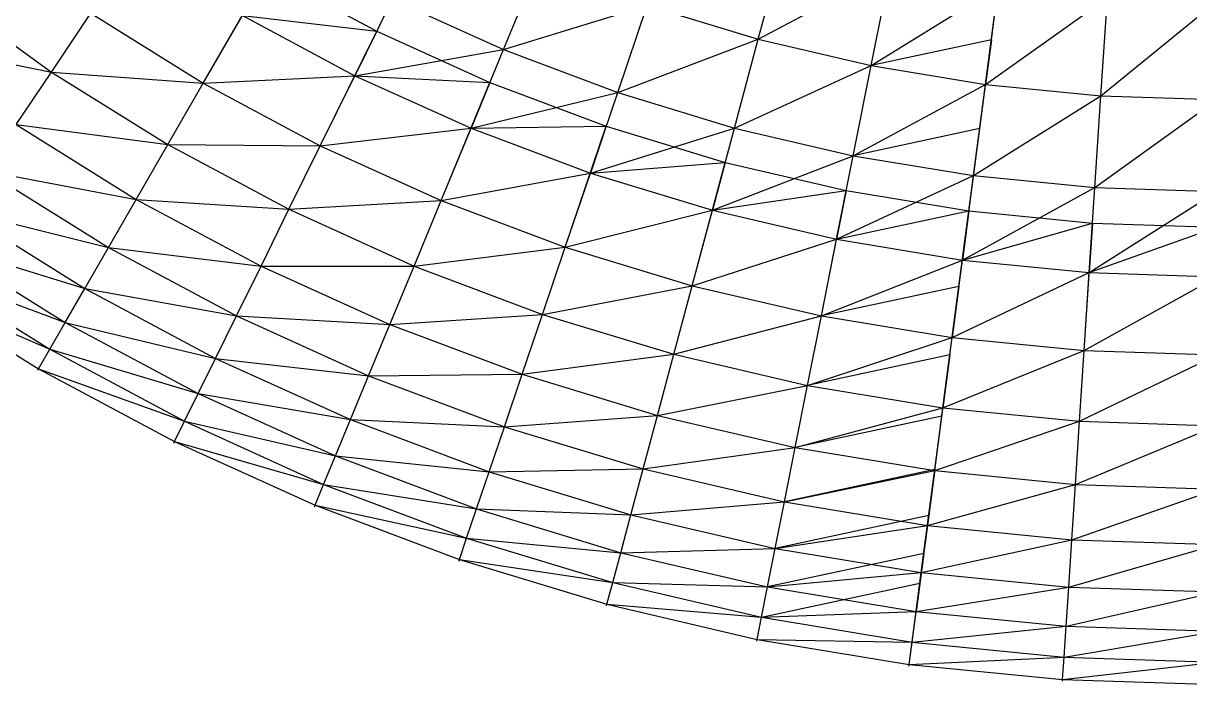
# Model space of a CAD drawing. Extents: x -1560 to 4680, y -1560 to 1560.
# Drawn here: x 2330 to 3102, y -1559 to -1122 of the extents above; entities that cross this region are included whole.
import ezdxf

# ---------------------------------------------------------------- set-up
doc = ezdxf.new("R2010")
doc.units = 0
doc.header["$MEASUREMENT"] = 0
for name, color, linetype in [('HHST6X6X0.375', 13, 'Continuous'), ('L30X30X3', 1, 'Continuous'), ('TRIO25X148_A', 4, 'Continuous'), ('TRIO25X148_B', 6, 'Continuous'), ('TRIO25X148_C', 96, 'Continuous'), ('TRIO25X148_D', 3, 'Continuous'), ('TRIO25X148_F', 52, 'Continuous'), ('TRIO2875X148_A', 140, 'Continuous'), ('TRIO35X148', 30, 'Continuous'), ('TRIO45X148', 5, 'Continuous')]:
    doc.layers.add(name, color=color, linetype=linetype)

msp = doc.modelspace()

# ---------------------------------------------------------------- linework, layer by layer
at = {"layer": 'HHST6X6X0.375'}
for p, q in [((2340, -1351, 60), (2340.56, -1350.03, 68.93)), ((2430.03, -1399.12, 60), (2430.53, -1398.11, 68.93)), ((2523.01, -1441.25, 60), (2523.44, -1440.21, 68.93)), ((2618.55, -1477.21, 60), (2618.92, -1476.15, 68.93)), ((2716.24, -1506.84, 60), (2716.53, -1505.76, 68.93)), ((2815.66, -1530.03, 60), (2815.88, -1528.92, 68.93)), ((2916.38, -1546.65, 60), (2916.53, -1545.54, 68.93)), ((3017.97, -1556.66, 60), (3018.04, -1555.54, 68.93))]:
    msp.add_line(p, q, dxfattribs=at)
at = {"layer": 'L30X30X3'}
for p, q in [((2564.3, -1126.84, 744.42), (2549.79, -1156.27, 767.3)), ((2970.91, -1132.48, 888.79), (2967.01, -1162.05, 915.44)), ((2639.19, -1160.77, 744.42), (2626.64, -1191.08, 767.3)), ((2716.14, -1189.73, 744.42), (2705.59, -1220.8, 767.3)), ((2959.08, -1222.33, 843.13), (2963.17, -1191.22, 818.32)), ((2794.82, -1213.6, 744.42), (2786.33, -1245.29, 767.3)), ((2874.89, -1232.27, 744.42), (2868.49, -1264.45, 767.3)), ((2956.01, -1245.66, 744.42), (2951.72, -1278.19, 767.3)), ((3037.83, -1253.72, 744.42), (3035.68, -1286.46, 767.3)), ((2949.43, -1295.6, 667.36), (2944.98, -1329.43, 688.22)), ((2943.47, -1340.86, 587.4), (2938.86, -1375.87, 606.18)), ((2933.4, -1417.34, 521.47), (2938.15, -1381.27, 504.85)), ((2933.49, -1416.7, 420), (2928.62, -1453.69, 434.41)), ((2929.5, -1447, 333.15), (2924.52, -1484.79, 345.29)), ((2926.2, -1472.08, 244.63), (2921.14, -1510.52, 254.46)), ((2918.47, -1530.8, 162.22), (2923.6, -1491.84, 154.74))]:
    msp.add_line(p, q, dxfattribs=at)
at = {"layer": 'TRIO25X148_A'}
for p, q in [((2816.64, -1132.14, 915.44), (2833.47, -1069.33, 983.97)), ((2648.2, -1139.03, 843.13), (2671.46, -1082.86, 915.44)), ((2891.34, -1149.56, 915.44), (2904.02, -1085.78, 983.97)), ((2967.01, -1162.05, 915.44), (2975.5, -1097.58, 983.97)), ((2549.79, -1156.27, 767.3), (2574.71, -1105.73, 843.13)), ((2723.7, -1167.45, 843.13), (2743.25, -1109.88, 915.44)), ((3043.34, -1169.57, 915.44), (3047.6, -1104.68, 983.97)), ((2349.01, -1153.87, 606.18), (2375.03, -1114.92, 688.22)), ((2449.55, -1161.26, 688.22), (2475.39, -1116.5, 767.3)), ((2800.91, -1190.87, 843.13), (2816.64, -1132.14, 915.44)), ((2626.64, -1191.08, 767.3), (2648.2, -1139.03, 843.13)), ((2879.48, -1209.19, 843.13), (2891.34, -1149.56, 915.44)), ((2325.77, -1188.65, 521.47), (2349.01, -1153.87, 606.18)), ((2526.93, -1202.62, 688.22), (2549.79, -1156.27, 767.3)), ((2426.13, -1201.82, 606.18), (2449.55, -1161.26, 688.22)), ((2959.08, -1222.33, 843.13), (2967.01, -1162.05, 915.44)), ((2705.59, -1220.8, 767.3), (2723.7, -1167.45, 843.13)), ((3039.37, -1230.24, 843.13), (3043.34, -1169.57, 915.44)), ((2606.86, -1238.83, 688.22), (2626.64, -1191.08, 767.3)), ((2786.33, -1245.29, 767.3), (2800.91, -1190.87, 843.13)), ((2405.21, -1238.05, 521.47), (2426.13, -1201.82, 606.18)), ((2506.22, -1244.63, 606.18), (2526.93, -1202.62, 688.22)), ((2868.49, -1264.45, 767.3), (2879.48, -1209.19, 843.13)), ((2688.98, -1269.74, 688.22), (2705.59, -1220.8, 767.3)), ((2951.72, -1278.19, 767.3), (2959.08, -1222.33, 843.13)), ((3035.68, -1286.46, 767.3), (3039.37, -1230.24, 843.13)), ((2386.88, -1269.8, 434.41), (2405.21, -1238.05, 521.47)), ((2588.93, -1282.11, 606.18), (2606.86, -1238.83, 688.22)), ((2487.72, -1282.14, 521.47), (2506.22, -1244.63, 606.18)), ((2772.95, -1295.21, 688.22), (2786.33, -1245.29, 767.3)), ((2858.4, -1315.14, 688.22), (2868.49, -1264.45, 767.3)), ((2371.2, -1296.96, 345.29), (2386.88, -1269.8, 434.41)), ((2673.92, -1314.1, 606.18), (2688.98, -1269.74, 688.22)), ((2944.98, -1329.43, 688.22), (2951.72, -1278.19, 767.3)), ((2471.5, -1315.03, 434.41), (2487.72, -1282.14, 521.47)), ((2572.93, -1320.75, 521.47), (2588.93, -1282.11, 606.18)), ((3032.3, -1338.03, 688.22), (3035.68, -1286.46, 767.3)), ((2760.82, -1340.46, 606.18), (2772.95, -1295.21, 688.22)), ((2457.63, -1343.16, 345.29), (2471.5, -1315.03, 434.41)), ((2660.48, -1353.71, 521.47), (2673.92, -1314.1, 606.18)), ((2849.26, -1361.08, 606.18), (2858.4, -1315.14, 688.22)), ((2558.9, -1354.62, 434.41), (2572.93, -1320.75, 521.47)), ((2938.86, -1375.87, 606.18), (2944.98, -1329.43, 688.22)), ((2750, -1380.86, 521.47), (2760.82, -1340.46, 606.18)), ((3029.24, -1384.77, 606.18), (3032.3, -1338.03, 688.22)), ((2546.89, -1383.6, 345.29), (2558.9, -1354.62, 434.41)), ((2648.69, -1388.42, 434.41), (2660.48, -1353.71, 521.47)), ((2841.1, -1402.1, 521.47), (2849.26, -1361.08, 606.18)), ((2740.51, -1416.27, 434.41), (2750, -1380.86, 521.47)), ((2933.4, -1417.34, 521.47), (2938.86, -1375.87, 606.18)), ((2638.61, -1418.12, 345.29), (2648.69, -1388.42, 434.41)), ((3026.5, -1426.51, 521.47), (3029.24, -1384.77, 606.18)), ((2833.95, -1438.06, 434.41), (2841.1, -1402.1, 521.47)), ((2732.39, -1446.57, 345.29), (2740.51, -1416.27, 434.41)), ((2928.62, -1453.69, 434.41), (2933.4, -1417.34, 521.47)), ((3024.1, -1463.1, 434.41), (3026.5, -1426.51, 521.47)), ((2827.83, -1468.82, 345.29), (2833.95, -1438.06, 434.41)), ((2924.52, -1484.79, 345.29), (2928.62, -1453.69, 434.41)), ((3022.05, -1494.39, 345.29), (3024.1, -1463.1, 434.41))]:
    msp.add_line(p, q, dxfattribs=at)
at = {"layer": 'TRIO25X148_B'}
for p, q in [((2967.01, -1162.05, 915.44), (2979.18, -1069.65, 955.58)), ((2449.55, -1161.26, 688.22), (2491.79, -1088.08, 744.42)), ((2475.39, -1116.5, 767.3), (2564.3, -1126.84, 744.42)), ((2526.93, -1202.62, 688.22), (2564.3, -1126.84, 744.42)), ((2970.91, -1132.48, 888.79), (2891.34, -1149.56, 915.44)), ((2959.08, -1222.33, 843.13), (2970.91, -1132.48, 888.79)), ((2549.79, -1156.27, 767.3), (2639.19, -1160.77, 744.42)), ((2606.86, -1238.83, 688.22), (2639.19, -1160.77, 744.42)), ((2626.64, -1191.08, 767.3), (2716.14, -1189.73, 744.42)), ((2688.98, -1269.74, 688.22), (2716.14, -1189.73, 744.42)), ((2963.17, -1191.22, 818.32), (2879.48, -1209.19, 843.13)), ((2951.72, -1278.19, 767.3), (2963.17, -1191.22, 818.32)), ((2705.59, -1220.8, 767.3), (2794.82, -1213.6, 744.42)), ((2772.95, -1295.21, 688.22), (2794.82, -1213.6, 744.42)), ((2786.33, -1245.29, 767.3), (2874.89, -1232.27, 744.42)), ((2858.4, -1315.14, 688.22), (2874.89, -1232.27, 744.42)), ((2868.49, -1264.45, 767.3), (2956.01, -1245.66, 744.42)), ((2944.98, -1329.43, 688.22), (2956.01, -1245.66, 744.42)), ((2951.72, -1278.19, 767.3), (3037.83, -1253.72, 744.42)), ((3032.3, -1338.03, 688.22), (3037.83, -1253.72, 744.42)), ((3035.68, -1286.46, 767.3), (3120, -1256.41, 744.42)), ((2949.43, -1295.6, 667.36), (2858.4, -1315.14, 688.22)), ((2938.86, -1375.87, 606.18), (2949.43, -1295.6, 667.36)), ((2943.47, -1340.86, 587.4), (2849.26, -1361.08, 606.18)), ((2933.4, -1417.34, 521.47), (2943.47, -1340.86, 587.4)), ((2938.15, -1381.27, 504.85), (2841.1, -1402.1, 521.47)), ((2928.62, -1453.69, 434.41), (2938.15, -1381.27, 504.85)), ((2933.49, -1416.7, 420), (2833.95, -1438.06, 434.41)), ((2924.52, -1484.79, 345.29), (2933.49, -1416.7, 420)), ((2929.5, -1447, 333.15), (2827.83, -1468.82, 345.29)), ((2921.14, -1510.52, 254.46), (2929.5, -1447, 333.15)), ((2926.2, -1472.08, 244.63), (2822.77, -1494.28, 254.46)), ((2918.47, -1530.8, 162.22), (2926.2, -1472.08, 244.63)), ((2818.78, -1514.34, 162.22), (2923.6, -1491.84, 154.74))]:
    msp.add_line(p, q, dxfattribs=at)
at = {"layer": 'TRIO25X148_C'}
for p, q in [((2275.19, -1100.97, 606.18), (2349.01, -1153.87, 606.18)), ((2574.71, -1105.73, 843.13), (2648.2, -1139.03, 843.13)), ((2743.25, -1109.88, 915.44), (2816.64, -1132.14, 915.44)), ((2375.03, -1114.92, 688.22), (2449.55, -1161.26, 688.22)), ((2475.39, -1116.5, 767.3), (2549.79, -1156.27, 767.3)), ((2816.64, -1132.14, 915.44), (2891.34, -1149.56, 915.44)), ((2648.2, -1139.03, 843.13), (2723.7, -1167.45, 843.13)), ((2891.34, -1149.56, 915.44), (2967.01, -1162.05, 915.44)), ((2349.01, -1153.87, 606.18), (2426.13, -1201.82, 606.18)), ((2549.79, -1156.27, 767.3), (2626.64, -1191.08, 767.3)), ((2449.55, -1161.26, 688.22), (2526.93, -1202.62, 688.22)), ((2967.01, -1162.05, 915.44), (3043.34, -1169.57, 915.44)), ((2723.7, -1167.45, 843.13), (2800.91, -1190.87, 843.13)), ((3043.34, -1169.57, 915.44), (3120, -1172.08, 915.44)), ((2325.77, -1188.65, 521.47), (2405.21, -1238.05, 521.47)), ((2626.64, -1191.08, 767.3), (2705.59, -1220.8, 767.3)), ((2800.91, -1190.87, 843.13), (2879.48, -1209.19, 843.13)), ((2426.13, -1201.82, 606.18), (2506.22, -1244.63, 606.18)), ((2526.93, -1202.62, 688.22), (2606.86, -1238.83, 688.22)), ((2879.48, -1209.19, 843.13), (2959.08, -1222.33, 843.13)), ((2305.4, -1219.13, 434.41), (2386.88, -1269.8, 434.41)), ((2705.59, -1220.8, 767.3), (2786.33, -1245.29, 767.3)), ((2959.08, -1222.33, 843.13), (3039.37, -1230.24, 843.13)), ((3039.37, -1230.24, 843.13), (3120, -1232.88, 843.13)), ((2405.21, -1238.05, 521.47), (2487.72, -1282.14, 521.47)), ((2606.86, -1238.83, 688.22), (2688.98, -1269.74, 688.22)), ((2287.98, -1245.21, 345.29), (2371.2, -1296.96, 345.29)), ((2506.22, -1244.63, 606.18), (2588.93, -1282.11, 606.18)), ((2786.33, -1245.29, 767.3), (2868.49, -1264.45, 767.3)), ((2868.49, -1264.45, 767.3), (2951.72, -1278.19, 767.3)), ((2273.56, -1266.79, 254.46), (2358.22, -1319.44, 254.46)), ((2386.88, -1269.8, 434.41), (2471.5, -1315.03, 434.41)), ((2688.98, -1269.74, 688.22), (2772.95, -1295.21, 688.22)), ((2951.72, -1278.19, 767.3), (3035.68, -1286.46, 767.3)), ((2262.2, -1283.79, 162.22), (2348, -1337.15, 162.22)), ((2487.72, -1282.14, 521.47), (2572.93, -1320.75, 521.47)), ((2588.93, -1282.11, 606.18), (2673.92, -1314.1, 606.18)), ((3035.68, -1286.46, 767.3), (3120, -1289.22, 767.3)), ((2253.93, -1296.16, 68.93), (2340.56, -1350.03, 68.93)), ((2772.95, -1295.21, 688.22), (2858.4, -1315.14, 688.22)), ((2371.2, -1296.96, 345.29), (2457.63, -1343.16, 345.29)), ((2471.5, -1315.03, 434.41), (2558.9, -1354.62, 434.41)), ((2673.92, -1314.1, 606.18), (2760.82, -1340.46, 606.18)), ((2858.4, -1315.14, 688.22), (2944.98, -1329.43, 688.22)), ((2358.22, -1319.44, 254.46), (2446.15, -1366.43, 254.46)), ((2572.93, -1320.75, 521.47), (2660.48, -1353.71, 521.47)), ((2944.98, -1329.43, 688.22), (3032.3, -1338.03, 688.22)), ((2348, -1337.15, 162.22), (2437.1, -1384.78, 162.22)), ((2760.82, -1340.46, 606.18), (2849.26, -1361.08, 606.18)), ((3032.3, -1338.03, 688.22), (3120, -1340.91, 688.22)), ((2340.56, -1350.03, 68.93), (2430.53, -1398.11, 68.93)), ((2457.63, -1343.16, 345.29), (2546.89, -1383.6, 345.29)), ((2558.9, -1354.62, 434.41), (2648.69, -1388.42, 434.41)), ((2660.48, -1353.71, 521.47), (2750, -1380.86, 521.47)), ((2849.26, -1361.08, 606.18), (2938.86, -1375.87, 606.18)), ((2446.15, -1366.43, 254.46), (2536.96, -1407.58, 254.46)), ((2750, -1380.86, 521.47), (2841.1, -1402.1, 521.47)), ((2938.86, -1375.87, 606.18), (3029.24, -1384.77, 606.18)), ((2437.1, -1384.78, 162.22), (2529.13, -1426.47, 162.22)), ((2546.89, -1383.6, 345.29), (2638.61, -1418.12, 345.29)), ((2648.69, -1388.42, 434.41), (2740.51, -1416.27, 434.41)), ((3029.24, -1384.77, 606.18), (3120, -1387.75, 606.18)), ((2430.53, -1398.11, 68.93), (2523.44, -1440.21, 68.93)), ((2841.1, -1402.1, 521.47), (2933.4, -1417.34, 521.47)), ((2536.96, -1407.58, 254.46), (2630.27, -1442.7, 254.46)), ((2638.61, -1418.12, 345.29), (2732.39, -1446.57, 345.29)), ((2740.51, -1416.27, 434.41), (2833.95, -1438.06, 434.41)), ((2933.4, -1417.34, 521.47), (3026.5, -1426.51, 521.47)), ((2529.13, -1426.47, 162.22), (2623.7, -1462.06, 162.22)), ((3026.5, -1426.51, 521.47), (3120, -1429.57, 521.47)), ((2523.44, -1440.21, 68.93), (2618.92, -1476.15, 68.93)), ((2630.27, -1442.7, 254.46), (2725.67, -1471.64, 254.46)), ((2833.95, -1438.06, 434.41), (2928.62, -1453.69, 434.41)), ((2732.39, -1446.57, 345.29), (2827.83, -1468.82, 345.29)), ((2928.62, -1453.69, 434.41), (3024.1, -1463.1, 434.41)), ((2623.7, -1462.06, 162.22), (2720.38, -1491.39, 162.22)), ((3024.1, -1463.1, 434.41), (3120, -1466.23, 434.41)), ((2725.67, -1471.64, 254.46), (2822.77, -1494.28, 254.46)), ((2827.83, -1468.82, 345.29), (2924.52, -1484.79, 345.29)), ((2618.92, -1476.15, 68.93), (2716.53, -1505.76, 68.93)), ((2924.52, -1484.79, 345.29), (3022.05, -1494.39, 345.29)), ((2720.38, -1491.39, 162.22), (2818.78, -1514.34, 162.22)), ((2822.77, -1494.28, 254.46), (2921.14, -1510.52, 254.46)), ((3022.05, -1494.39, 345.29), (3120, -1497.6, 345.29)), ((2716.53, -1505.76, 68.93), (2815.88, -1528.92, 68.93)), ((2921.14, -1510.52, 254.46), (3020.35, -1520.29, 254.46)), ((2818.78, -1514.34, 162.22), (2918.47, -1530.8, 162.22)), ((3020.35, -1520.29, 254.46), (3120, -1523.55, 254.46)), ((2815.88, -1528.92, 68.93), (2916.53, -1545.54, 68.93)), ((2918.47, -1530.8, 162.22), (3019.02, -1540.7, 162.22)), ((3019.02, -1540.7, 162.22), (3120, -1544, 162.22)), ((2916.53, -1545.54, 68.93), (3018.04, -1555.54, 68.93)), ((3018.04, -1555.54, 68.93), (3120, -1558.88, 68.93))]:
    msp.add_line(p, q, dxfattribs=at)
at = {"layer": 'TRIO25X148_D'}
for p, q in [((2816.64, -1132.14, 915.44), (2904.02, -1085.78, 983.97)), ((2891.34, -1149.56, 915.44), (2975.5, -1097.58, 983.97)), ((2648.2, -1139.03, 843.13), (2743.25, -1109.88, 915.44)), ((2967.01, -1162.05, 915.44), (3047.6, -1104.68, 983.97)), ((3043.34, -1169.57, 915.44), (3120, -1107.05, 983.97)), ((2249.73, -1134.16, 521.47), (2349.01, -1153.87, 606.18)), ((2723.7, -1167.45, 843.13), (2816.64, -1132.14, 915.44)), ((2549.79, -1156.27, 767.3), (2648.2, -1139.03, 843.13)), ((2800.91, -1190.87, 843.13), (2891.34, -1149.56, 915.44)), ((2349.01, -1153.87, 606.18), (2449.55, -1161.26, 688.22)), ((2449.55, -1161.26, 688.22), (2549.79, -1156.27, 767.3)), ((2879.48, -1209.19, 843.13), (2967.01, -1162.05, 915.44)), ((2626.64, -1191.08, 767.3), (2723.7, -1167.45, 843.13)), ((2959.08, -1222.33, 843.13), (3043.34, -1169.57, 915.44)), ((3039.37, -1230.24, 843.13), (3120, -1172.08, 915.44)), ((2325.77, -1188.65, 521.47), (2426.13, -1201.82, 606.18)), ((2526.93, -1202.62, 688.22), (2626.64, -1191.08, 767.3)), ((2705.59, -1220.8, 767.3), (2800.91, -1190.87, 843.13)), ((2426.13, -1201.82, 606.18), (2526.93, -1202.62, 688.22)), ((2786.33, -1245.29, 767.3), (2879.48, -1209.19, 843.13)), ((2305.4, -1219.13, 434.41), (2405.21, -1238.05, 521.47)), ((2606.86, -1238.83, 688.22), (2705.59, -1220.8, 767.3)), ((2868.49, -1264.45, 767.3), (2959.08, -1222.33, 843.13)), ((2951.72, -1278.19, 767.3), (3039.37, -1230.24, 843.13)), ((3035.68, -1286.46, 767.3), (3120, -1232.88, 843.13)), ((2405.21, -1238.05, 521.47), (2506.22, -1244.63, 606.18)), ((2506.22, -1244.63, 606.18), (2606.86, -1238.83, 688.22)), ((2287.98, -1245.21, 345.29), (2386.88, -1269.8, 434.41)), ((2688.98, -1269.74, 688.22), (2786.33, -1245.29, 767.3)), ((2772.95, -1295.21, 688.22), (2868.49, -1264.45, 767.3)), ((2273.56, -1266.79, 254.46), (2371.2, -1296.96, 345.29)), ((2386.88, -1269.8, 434.41), (2487.72, -1282.14, 521.47)), ((2588.93, -1282.11, 606.18), (2688.98, -1269.74, 688.22)), ((2858.4, -1315.14, 688.22), (2951.72, -1278.19, 767.3)), ((2487.72, -1282.14, 521.47), (2588.93, -1282.11, 606.18)), ((2944.98, -1329.43, 688.22), (3035.68, -1286.46, 767.3)), ((2673.92, -1314.1, 606.18), (2772.95, -1295.21, 688.22)), ((3032.3, -1338.03, 688.22), (3120, -1289.22, 767.3)), ((2371.2, -1296.96, 345.29), (2471.5, -1315.03, 434.41)), ((2471.5, -1315.03, 434.41), (2572.93, -1320.75, 521.47)), ((2572.93, -1320.75, 521.47), (2673.92, -1314.1, 606.18)), ((2760.82, -1340.46, 606.18), (2858.4, -1315.14, 688.22)), ((2358.22, -1319.44, 254.46), (2457.63, -1343.16, 345.29)), ((2849.26, -1361.08, 606.18), (2944.98, -1329.43, 688.22)), ((2660.48, -1353.71, 521.47), (2760.82, -1340.46, 606.18)), ((2938.86, -1375.87, 606.18), (3032.3, -1338.03, 688.22)), ((3029.24, -1384.77, 606.18), (3120, -1340.91, 688.22)), ((2457.63, -1343.16, 345.29), (2558.9, -1354.62, 434.41)), ((2558.9, -1354.62, 434.41), (2660.48, -1353.71, 521.47)), ((2750, -1380.86, 521.47), (2849.26, -1361.08, 606.18)), ((2446.15, -1366.43, 254.46), (2546.89, -1383.6, 345.29)), ((2648.69, -1388.42, 434.41), (2750, -1380.86, 521.47)), ((2841.1, -1402.1, 521.47), (2938.86, -1375.87, 606.18)), ((2546.89, -1383.6, 345.29), (2648.69, -1388.42, 434.41)), ((2933.4, -1417.34, 521.47), (3029.24, -1384.77, 606.18)), ((3026.5, -1426.51, 521.47), (3120, -1387.75, 606.18)), ((2740.51, -1416.27, 434.41), (2841.1, -1402.1, 521.47)), ((2536.96, -1407.58, 254.46), (2638.61, -1418.12, 345.29)), ((2638.61, -1418.12, 345.29), (2740.51, -1416.27, 434.41)), ((2833.95, -1438.06, 434.41), (2933.4, -1417.34, 521.47)), ((2928.62, -1453.69, 434.41), (3026.5, -1426.51, 521.47)), ((3024.1, -1463.1, 434.41), (3120, -1429.57, 521.47)), ((2630.27, -1442.7, 254.46), (2732.39, -1446.57, 345.29)), ((2732.39, -1446.57, 345.29), (2833.95, -1438.06, 434.41)), ((2827.83, -1468.82, 345.29), (2928.62, -1453.69, 434.41)), ((2924.52, -1484.79, 345.29), (3024.1, -1463.1, 434.41)), ((2725.67, -1471.64, 254.46), (2827.83, -1468.82, 345.29)), ((3022.05, -1494.39, 345.29), (3120, -1466.23, 434.41)), ((2822.77, -1494.28, 254.46), (2924.52, -1484.79, 345.29)), ((2921.14, -1510.52, 254.46), (3022.05, -1494.39, 345.29)), ((3020.35, -1520.29, 254.46), (3120, -1497.6, 345.29))]:
    msp.add_line(p, q, dxfattribs=at)
at = {"layer": 'TRIO25X148_F'}
for p, q in [((2970.91, -1132.48, 888.79), (2979.18, -1069.65, 955.58)), ((2491.79, -1088.08, 744.42), (2564.3, -1126.84, 744.42)), ((2564.3, -1126.84, 744.42), (2639.19, -1160.77, 744.42)), ((2963.17, -1191.22, 818.32), (2970.91, -1132.48, 888.79)), ((2639.19, -1160.77, 744.42), (2716.14, -1189.73, 744.42)), ((2716.14, -1189.73, 744.42), (2794.82, -1213.6, 744.42)), ((2956.01, -1245.66, 744.42), (2963.17, -1191.22, 818.32)), ((2794.82, -1213.6, 744.42), (2874.89, -1232.27, 744.42)), ((2874.89, -1232.27, 744.42), (2956.01, -1245.66, 744.42)), ((2949.43, -1295.6, 667.36), (2956.01, -1245.66, 744.42)), ((2956.01, -1245.66, 744.42), (3037.83, -1253.72, 744.42)), ((3037.83, -1253.72, 744.42), (3120, -1256.41, 744.42)), ((2943.47, -1340.86, 587.4), (2949.43, -1295.6, 667.36))]:
    msp.add_line(p, q, dxfattribs=at)
at = {"layer": 'TRIO2875X148_A'}
for p, q in [((2262.2, -1283.79, 162.22), (2358.22, -1319.44, 254.46)), ((2253.93, -1296.16, 68.93), (2348, -1337.15, 162.22)), ((2358.22, -1319.44, 254.46), (2371.2, -1296.96, 345.29)), ((2348, -1337.15, 162.22), (2358.22, -1319.44, 254.46)), ((2348, -1337.15, 162.22), (2446.15, -1366.43, 254.46)), ((2938.15, -1381.27, 504.85), (2943.47, -1340.86, 587.4)), ((2340.56, -1350.03, 68.93), (2437.1, -1384.78, 162.22)), ((2446.15, -1366.43, 254.46), (2457.63, -1343.16, 345.29)), ((2437.1, -1384.78, 162.22), (2446.15, -1366.43, 254.46)), ((2437.1, -1384.78, 162.22), (2536.96, -1407.58, 254.46)), ((2536.96, -1407.58, 254.46), (2546.89, -1383.6, 345.29)), ((2933.49, -1416.7, 420), (2938.15, -1381.27, 504.85)), ((2430.53, -1398.11, 68.93), (2529.13, -1426.47, 162.22)), ((2529.13, -1426.47, 162.22), (2536.96, -1407.58, 254.46)), ((2630.27, -1442.7, 254.46), (2638.61, -1418.12, 345.29)), ((2929.5, -1447, 333.15), (2933.49, -1416.7, 420)), ((2529.13, -1426.47, 162.22), (2630.27, -1442.7, 254.46)), ((2523.44, -1440.21, 68.93), (2623.7, -1462.06, 162.22)), ((2623.7, -1462.06, 162.22), (2630.27, -1442.7, 254.46)), ((2725.67, -1471.64, 254.46), (2732.39, -1446.57, 345.29)), ((2926.2, -1472.08, 244.63), (2929.5, -1447, 333.15)), ((2623.7, -1462.06, 162.22), (2725.67, -1471.64, 254.46)), ((2720.38, -1491.39, 162.22), (2725.67, -1471.64, 254.46)), ((2822.77, -1494.28, 254.46), (2827.83, -1468.82, 345.29)), ((2923.6, -1491.84, 154.74), (2926.2, -1472.08, 244.63)), ((2618.92, -1476.15, 68.93), (2720.38, -1491.39, 162.22)), ((2921.14, -1510.52, 254.46), (2924.52, -1484.79, 345.29)), ((2720.38, -1491.39, 162.22), (2822.77, -1494.28, 254.46)), ((2818.78, -1514.34, 162.22), (2822.77, -1494.28, 254.46)), ((3020.35, -1520.29, 254.46), (3022.05, -1494.39, 345.29)), ((2716.53, -1505.76, 68.93), (2818.78, -1514.34, 162.22)), ((2818.78, -1514.34, 162.22), (2921.14, -1510.52, 254.46)), ((2918.47, -1530.8, 162.22), (2921.14, -1510.52, 254.46)), ((2918.47, -1530.8, 162.22), (3020.35, -1520.29, 254.46)), ((3019.02, -1540.7, 162.22), (3020.35, -1520.29, 254.46)), ((3019.02, -1540.7, 162.22), (3120, -1523.55, 254.46)), ((2815.88, -1528.92, 68.93), (2918.47, -1530.8, 162.22)), ((2916.53, -1545.54, 68.93), (3019.02, -1540.7, 162.22)), ((3018.04, -1555.54, 68.93), (3120, -1544, 162.22))]:
    msp.add_line(p, q, dxfattribs=at)
at = {"layer": 'TRIO35X148'}
msp.add_line((2916.53, -1545.54, 68.93), (2923.6, -1491.84, 154.74), dxfattribs=at)
at = {"layer": 'TRIO45X148'}
for p, q in [((2340.56, -1350.03, 68.93), (2348, -1337.15, 162.22)), ((2430.53, -1398.11, 68.93), (2437.1, -1384.78, 162.22)), ((2523.44, -1440.21, 68.93), (2529.13, -1426.47, 162.22)), ((2618.92, -1476.15, 68.93), (2623.7, -1462.06, 162.22)), ((2716.53, -1505.76, 68.93), (2720.38, -1491.39, 162.22)), ((2815.88, -1528.92, 68.93), (2818.78, -1514.34, 162.22)), ((2916.53, -1545.54, 68.93), (2918.47, -1530.8, 162.22)), ((3018.04, -1555.54, 68.93), (3019.02, -1540.7, 162.22))]:
    msp.add_line(p, q, dxfattribs=at)

doc.saveas('drawing.dxf')
